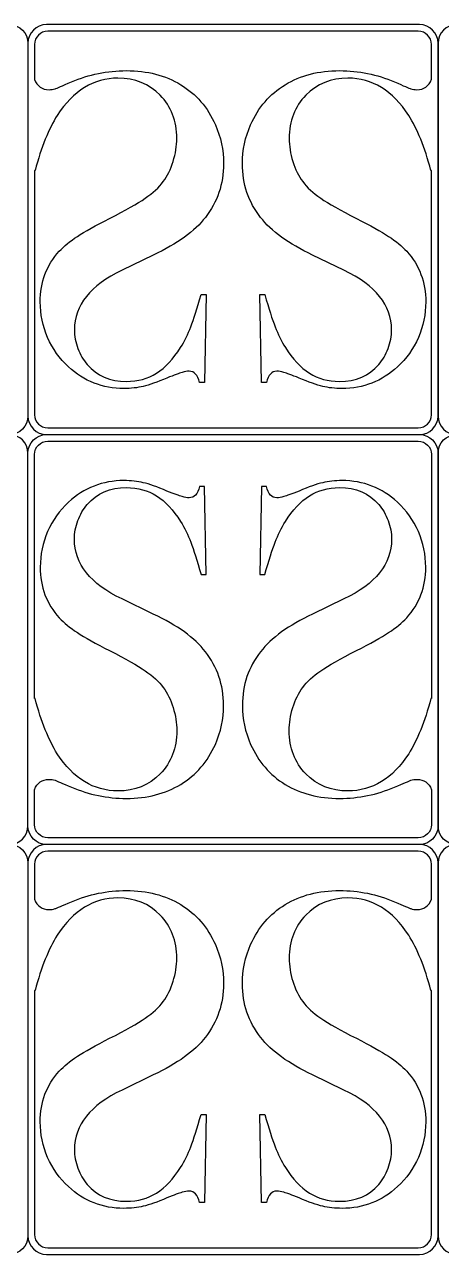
# Model space of a CAD drawing. Header units: centimetres. Extents: x -6 to 6, y -11 to 11.
# Drawn here: x -0.02 to 2.02, y 5 to 11 of the extents above; entities that cross this region are included whole.
import ezdxf

# ---------------------------------------------------------------- set-up
doc = ezdxf.new("R2010")
doc.units = ezdxf.units.CM
doc.header["$MEASUREMENT"] = 0
doc.layers.add('layer 1', color=7, linetype='Continuous')

msp = doc.modelspace()

# ---------------------------------------------------------------- linework, layer by layer
at = {"layer": 'layer 1', "color": 242}
for points, knots in [([(-1.90939, 9.00027), (-1.90939, 9.00027), (-0.09061, 9.00027), (-0.09061, 9.00027), (-0.09061, 9.00027), (-0.04078, 9.00027), (0, 9.04106), (0, 9.09089), (0, 9.09089), (0, 9.09089), (0, 10.90965), (0, 10.90965), (0, 10.90965), (0, 10.9595), (-0.04078, 11.00028), (-0.09061, 11.00028), (-0.09061, 11.00028), (-0.09061, 11.00028), (-1.90939, 11.00028), (-1.90939, 11.00028), (-1.90939, 11.00028), (-1.95922, 11.00028), (-2, 10.9595), (-2, 10.90967), (-2, 10.90967), (-2, 10.90967), (-2, 9.09087), (-2, 9.09087), (-2, 9.09087), (-2, 9.04104), (-1.95922, 9.00028), (-1.90939, 9.00027)], [0, 0, 0, 0, 0.1111111, 0.1111111, 0.1111111, 0.1111111, 0.2222222, 0.2222222, 0.2222222, 0.2222222, 0.3333333, 0.3333333, 0.3333333, 0.3333333, 0.4444444, 0.4444444, 0.4444444, 0.4444444, 0.5555556, 0.5555556, 0.5555556, 0.5555556, 0.6666667, 0.6666667, 0.6666667, 0.6666667, 0.7777778, 0.7777778, 0.7777778, 0.7777778, 1, 1, 1, 1]), ([(1.90939, 9.00027), (1.90939, 9.00027), (0.09061, 9.00027), (0.09061, 9.00027), (0.09061, 9.00027), (0.04078, 9.00027), (0, 9.04106), (0, 9.09089), (0, 9.09089), (0, 9.09089), (0, 10.90965), (0, 10.90965), (0, 10.90965), (0, 10.9595), (0.04078, 11.00028), (0.09061, 11.00028), (0.09061, 11.00028), (0.09061, 11.00028), (1.90939, 11.00028), (1.90939, 11.00028), (1.90939, 11.00028), (1.95922, 11.00028), (2, 10.9595), (2, 10.90967), (2, 10.90967), (2, 10.90967), (2, 9.09087), (2, 9.09087), (2, 9.09087), (2, 9.04104), (1.95922, 9.00028), (1.90939, 9.00027)], [0, 0, 0, 0, 0.1111111, 0.1111111, 0.1111111, 0.1111111, 0.2222222, 0.2222222, 0.2222222, 0.2222222, 0.3333333, 0.3333333, 0.3333333, 0.3333333, 0.4444444, 0.4444444, 0.4444444, 0.4444444, 0.5555556, 0.5555556, 0.5555556, 0.5555556, 0.6666667, 0.6666667, 0.6666667, 0.6666667, 0.7777778, 0.7777778, 0.7777778, 0.7777778, 1, 1, 1, 1]), ([(3.9094, 9.00025), (3.9094, 9.00025), (2.09061, 9.00025), (2.09061, 9.00025), (2.09061, 9.00025), (2.04078, 9.00025), (2, 9.04104), (2, 9.09087), (2, 9.09087), (2, 9.09087), (2, 10.90963), (2, 10.90963), (2, 10.90963), (2, 10.95948), (2.04078, 11.00026), (2.09061, 11.00026), (2.09061, 11.00026), (2.09061, 11.00026), (3.9094, 11.00026), (3.9094, 11.00026), (3.9094, 11.00026), (3.95923, 11.00026), (4, 10.95948), (4, 10.90965), (4, 10.90965), (4, 10.90965), (4.00001, 9.09085), (4.00001, 9.09085), (4.00001, 9.09085), (4.00001, 9.04102), (3.95922, 9.00026), (3.9094, 9.00025)], [0, 0, 0, 0, 0.1111111, 0.1111111, 0.1111111, 0.1111111, 0.2222222, 0.2222222, 0.2222222, 0.2222222, 0.3333333, 0.3333333, 0.3333333, 0.3333333, 0.4444444, 0.4444444, 0.4444444, 0.4444444, 0.5555556, 0.5555556, 0.5555556, 0.5555556, 0.6666667, 0.6666667, 0.6666667, 0.6666667, 0.7777778, 0.7777778, 0.7777778, 0.7777778, 1, 1, 1, 1]), ([(0.03227, 10.28805), (0.03227, 10.28805), (0.03492, 10.28801), (0.03492, 10.28801), (0.03492, 10.28801), (0.06518, 10.40199), (0.10132, 10.49163), (0.14301, 10.55729), (0.14301, 10.55729), (0.22159, 10.67865), (0.32044, 10.73915), (0.43922, 10.73915), (0.43922, 10.73915), (0.52222, 10.73913), (0.59084, 10.71149), (0.64469, 10.65578), (0.64469, 10.65578), (0.69892, 10.60045), (0.72585, 10.53), (0.72585, 10.44478), (0.72585, 10.44478), (0.72585, 10.40826), (0.71995, 10.37064), (0.70814, 10.33264), (0.70814, 10.33264), (0.69597, 10.29428), (0.68011, 10.26145), (0.65982, 10.23415), (0.65982, 10.23415), (0.63916, 10.20573), (0.60965, 10.17882), (0.57165, 10.153), (0.57165, 10.153), (0.53403, 10.12679), (0.47612, 10.09397), (0.39828, 10.0545), (0.39828, 10.0545), (0.33004, 10.01982), (0.27728, 9.99068), (0.24113, 9.96671), (0.24113, 9.96671), (0.20461, 9.9431), (0.17547, 9.91875), (0.15297, 9.8944), (0.15297, 9.8944), (0.091, 9.82652), (0.06001, 9.7439), (0.06001, 9.64689), (0.06001, 9.64689), (0.06001, 9.58675), (0.07218, 9.52921), (0.09616, 9.47351), (0.09616, 9.47351), (0.12051, 9.41817), (0.15408, 9.37059), (0.19724, 9.33075), (0.19724, 9.33075), (0.27359, 9.26028), (0.36397, 9.22488), (0.46837, 9.22488), (0.46837, 9.22488), (0.50231, 9.22488), (0.53366, 9.22821), (0.56243, 9.23521), (0.56243, 9.23521), (0.59121, 9.24184), (0.62994, 9.2555), (0.67789, 9.27579), (0.67789, 9.27579), (0.71404, 9.29016), (0.73839, 9.2994), (0.75167, 9.30309), (0.75167, 9.30309), (0.76458, 9.30713), (0.77602, 9.30899), (0.78597, 9.30899), (0.78597, 9.30899), (0.81143, 9.30897), (0.8284, 9.29091), (0.83688, 9.25402), (0.83688, 9.25402), (0.83688, 9.25402), (0.8616, 9.25401), (0.8616, 9.25401), (0.8616, 9.25401), (0.8616, 9.25401), (0.86934, 9.68303), (0.86934, 9.68303), (0.86934, 9.68303), (0.86934, 9.68303), (0.84463, 9.68303), (0.84463, 9.68303), (0.84463, 9.68303), (0.82508, 9.61443), (0.80847, 9.56205), (0.79446, 9.52589), (0.79446, 9.52589), (0.78044, 9.48935), (0.76347, 9.45544), (0.74429, 9.42445), (0.74429, 9.42445), (0.70888, 9.36837), (0.67014, 9.32669), (0.62736, 9.29977), (0.62736, 9.29977), (0.58493, 9.27284), (0.53587, 9.25919), (0.48054, 9.25919), (0.48054, 9.25919), (0.40012, 9.25919), (0.3363, 9.28648), (0.28946, 9.34145), (0.28946, 9.34145), (0.26991, 9.36394), (0.25478, 9.39014), (0.24335, 9.42039), (0.24335, 9.42039), (0.23228, 9.45064), (0.22674, 9.48089), (0.22674, 9.51114), (0.22674, 9.51114), (0.22674, 9.63175), (0.30421, 9.72878), (0.45915, 9.80219), (0.45915, 9.80219), (0.45915, 9.80219), (0.61149, 9.87595), (0.61149, 9.87595), (0.61149, 9.87595), (0.7288, 9.93129), (0.81327, 9.99253), (0.86529, 10.05967), (0.86529, 10.05967), (0.92431, 10.13491), (0.95382, 10.22198), (0.95382, 10.32158), (0.95382, 10.32158), (0.95382, 10.38798), (0.94054, 10.45143), (0.91398, 10.51192), (0.91398, 10.51192), (0.87636, 10.59602), (0.82028, 10.66131), (0.74503, 10.70706), (0.74503, 10.70706), (0.67014, 10.75279), (0.58198, 10.77567), (0.48017, 10.77567), (0.48017, 10.77567), (0.38721, 10.77567), (0.29794, 10.75723), (0.21199, 10.72071), (0.21199, 10.72071), (0.16736, 10.70115), (0.1408, 10.69009), (0.13231, 10.68714), (0.13231, 10.68714), (0.12346, 10.68419), (0.11387, 10.68271), (0.1028, 10.68271), (0.1028, 10.68271), (0.06908, 10.6827), (0.04533, 10.69948), (0.03227, 10.73297), (0.03227, 10.73297), (0.03227, 10.73297), (0.03227, 10.90372), (0.03227, 10.90372), (0.03227, 10.90372), (0.03227, 10.93908), (0.0612, 10.96801), (0.09656, 10.96801), (0.09656, 10.96801), (0.09656, 10.96801), (1.90344, 10.96799), (1.90344, 10.96799), (1.90344, 10.96799), (1.9388, 10.96799), (1.96773, 10.93908), (1.96773, 10.90372), (1.96773, 10.90372), (1.96773, 10.90372), (1.96773, 10.73334), (1.96773, 10.73334), (1.96773, 10.73334), (1.95471, 10.69958), (1.93092, 10.68271), (1.89707, 10.68271), (1.89707, 10.68271), (1.886, 10.6827), (1.87642, 10.68419), (1.86756, 10.68714), (1.86756, 10.68714), (1.85907, 10.69008), (1.83252, 10.70116), (1.78788, 10.72071), (1.78788, 10.72071), (1.70193, 10.75723), (1.61266, 10.77567), (1.5197, 10.77567), (1.5197, 10.77567), (1.41789, 10.77567), (1.32973, 10.7528), (1.25484, 10.70706), (1.25484, 10.70706), (1.17959, 10.66131), (1.12352, 10.59602), (1.0859, 10.51192), (1.0859, 10.51192), (1.05933, 10.45142), (1.04605, 10.38798), (1.04605, 10.32158), (1.04605, 10.32158), (1.04605, 10.22197), (1.07557, 10.13492), (1.13459, 10.05967), (1.13459, 10.05967), (1.1866, 9.99251), (1.27108, 9.9313), (1.38838, 9.87596), (1.38838, 9.87596), (1.38838, 9.87596), (1.54073, 9.80217), (1.54073, 9.80217), (1.54073, 9.80217), (1.69566, 9.72877), (1.77313, 9.63176), (1.77313, 9.51114), (1.77313, 9.51114), (1.77313, 9.48088), (1.76759, 9.45064), (1.75653, 9.42039), (1.75653, 9.42039), (1.74509, 9.39014), (1.72996, 9.36395), (1.71041, 9.34145), (1.71041, 9.34145), (1.66357, 9.28647), (1.59975, 9.25919), (1.51933, 9.25919), (1.51933, 9.25919), (1.464, 9.25919), (1.41494, 9.27284), (1.37252, 9.29977), (1.37252, 9.29977), (1.32973, 9.32668), (1.291, 9.36838), (1.25558, 9.42445), (1.25558, 9.42445), (1.2364, 9.45542), (1.21943, 9.48937), (1.20541, 9.52589), (1.20541, 9.52589), (1.1914, 9.56204), (1.1748, 9.61443), (1.15525, 9.68303), (1.15525, 9.68303), (1.15525, 9.68303), (1.13054, 9.68303), (1.13054, 9.68303), (1.13054, 9.68303), (1.13054, 9.68303), (1.13828, 9.25401), (1.13828, 9.25401), (1.13828, 9.25401), (1.13828, 9.25401), (1.16299, 9.25401), (1.16299, 9.25401), (1.16299, 9.25401), (1.17147, 9.2909), (1.18844, 9.30899), (1.2139, 9.30899), (1.2139, 9.30899), (1.22386, 9.30897), (1.23529, 9.30714), (1.2482, 9.30309), (1.2482, 9.30309), (1.26148, 9.29939), (1.28583, 9.29017), (1.32198, 9.27579), (1.32198, 9.27579), (1.36994, 9.2555), (1.40867, 9.24185), (1.43744, 9.23521), (1.43744, 9.23521), (1.46621, 9.22819), (1.49757, 9.22488), (1.53151, 9.22488), (1.53151, 9.22488), (1.6359, 9.22488), (1.72628, 9.26029), (1.80264, 9.33075), (1.80264, 9.33075), (1.84579, 9.37059), (1.87936, 9.41818), (1.90371, 9.47351), (1.90371, 9.47351), (1.92769, 9.5292), (1.93986, 9.58676), (1.93986, 9.64689), (1.93986, 9.64689), (1.93986, 9.74389), (1.90888, 9.82653), (1.8469, 9.8944), (1.8469, 9.8944), (1.8244, 9.91873), (1.79526, 9.9431), (1.75874, 9.96671), (1.75874, 9.96671), (1.72259, 9.99067), (1.66984, 10.01983), (1.60159, 10.0545), (1.60159, 10.0545), (1.52376, 10.09395), (1.46585, 10.12681), (1.42822, 10.153), (1.42822, 10.153), (1.39022, 10.17881), (1.36071, 10.20574), (1.34005, 10.23415), (1.34005, 10.23415), (1.31977, 10.26143), (1.30391, 10.29428), (1.29173, 10.33264), (1.29173, 10.33264), (1.27993, 10.37063), (1.27403, 10.40826), (1.27403, 10.44478), (1.27403, 10.44478), (1.27403, 10.52998), (1.30096, 10.60045), (1.35518, 10.65578), (1.35518, 10.65578), (1.40903, 10.71149), (1.47765, 10.73915), (1.56065, 10.73915), (1.56065, 10.73915), (1.67943, 10.73913), (1.77829, 10.67866), (1.85686, 10.55729), (1.85686, 10.55729), (1.89855, 10.49162), (1.93469, 10.40199), (1.96495, 10.28801), (1.96495, 10.28801), (1.96495, 10.28801), (1.96773, 10.28805), (1.96773, 10.28805), (1.96773, 10.28805), (1.96773, 10.28805), (1.96773, 9.09682), (1.96773, 9.09682), (1.96773, 9.09682), (1.96773, 9.06146), (1.9388, 9.03255), (1.90344, 9.03255), (1.90344, 9.03255), (1.90344, 9.03255), (0.09656, 9.03253), (0.09656, 9.03253), (0.09656, 9.03253), (0.0612, 9.03253), (0.03227, 9.06148), (0.03227, 9.09684), (0.03227, 9.09684), (0.03227, 9.09684), (0.03227, 10.28805), (0.03227, 10.28805)], [0, 0, 0, 0, 0.0107527, 0.0107527, 0.0107527, 0.0107527, 0.0215054, 0.0215054, 0.0215054, 0.0215054, 0.0322581, 0.0322581, 0.0322581, 0.0322581, 0.0430108, 0.0430108, 0.0430108, 0.0430108, 0.0537634, 0.0537634, 0.0537634, 0.0537634, 0.0645161, 0.0645161, 0.0645161, 0.0645161, 0.0752688, 0.0752688, 0.0752688, 0.0752688, 0.0860215, 0.0860215, 0.0860215, 0.0860215, 0.0967742, 0.0967742, 0.0967742, 0.0967742, 0.1075269, 0.1075269, 0.1075269, 0.1075269, 0.1182796, 0.1182796, 0.1182796, 0.1182796, 0.1290323, 0.1290323, 0.1290323, 0.1290323, 0.1397849, 0.1397849, 0.1397849, 0.1397849, 0.1505376, 0.1505376, 0.1505376, 0.1505376, 0.1612903, 0.1612903, 0.1612903, 0.1612903, 0.172043, 0.172043, 0.172043, 0.172043, 0.1827957, 0.1827957, 0.1827957, 0.1827957, 0.1935484, 0.1935484, 0.1935484, 0.1935484, 0.2043011, 0.2043011, 0.2043011, 0.2043011, 0.2150538, 0.2150538, 0.2150538, 0.2150538, 0.2258065, 0.2258065, 0.2258065, 0.2258065, 0.2365591, 0.2365591, 0.2365591, 0.2365591, 0.2473118, 0.2473118, 0.2473118, 0.2473118, 0.2580645, 0.2580645, 0.2580645, 0.2580645, 0.2688172, 0.2688172, 0.2688172, 0.2688172, 0.2795699, 0.2795699, 0.2795699, 0.2795699, 0.2903226, 0.2903226, 0.2903226, 0.2903226, 0.3010753, 0.3010753, 0.3010753, 0.3010753, 0.311828, 0.311828, 0.311828, 0.311828, 0.3225806, 0.3225806, 0.3225806, 0.3225806, 0.3333333, 0.3333333, 0.3333333, 0.3333333, 0.344086, 0.344086, 0.344086, 0.344086, 0.3548387, 0.3548387, 0.3548387, 0.3548387, 0.3655914, 0.3655914, 0.3655914, 0.3655914, 0.3763441, 0.3763441, 0.3763441, 0.3763441, 0.3870968, 0.3870968, 0.3870968, 0.3870968, 0.3978495, 0.3978495, 0.3978495, 0.3978495, 0.4086022, 0.4086022, 0.4086022, 0.4086022, 0.4193548, 0.4193548, 0.4193548, 0.4193548, 0.4301075, 0.4301075, 0.4301075, 0.4301075, 0.4408602, 0.4408602, 0.4408602, 0.4408602, 0.4516129, 0.4516129, 0.4516129, 0.4516129, 0.4623656, 0.4623656, 0.4623656, 0.4623656, 0.4731183, 0.4731183, 0.4731183, 0.4731183, 0.483871, 0.483871, 0.483871, 0.483871, 0.4946237, 0.4946237, 0.4946237, 0.4946237, 0.5053763, 0.5053763, 0.5053763, 0.5053763, 0.516129, 0.516129, 0.516129, 0.516129, 0.5268817, 0.5268817, 0.5268817, 0.5268817, 0.5376344, 0.5376344, 0.5376344, 0.5376344, 0.5483871, 0.5483871, 0.5483871, 0.5483871, 0.5591398, 0.5591398, 0.5591398, 0.5591398, 0.5698925, 0.5698925, 0.5698925, 0.5698925, 0.5806452, 0.5806452, 0.5806452, 0.5806452, 0.5913978, 0.5913978, 0.5913978, 0.5913978, 0.6021505, 0.6021505, 0.6021505, 0.6021505, 0.6129032, 0.6129032, 0.6129032, 0.6129032, 0.6236559, 0.6236559, 0.6236559, 0.6236559, 0.6344086, 0.6344086, 0.6344086, 0.6344086, 0.6451613, 0.6451613, 0.6451613, 0.6451613, 0.655914, 0.655914, 0.655914, 0.655914, 0.6666667, 0.6666667, 0.6666667, 0.6666667, 0.6774194, 0.6774194, 0.6774194, 0.6774194, 0.688172, 0.688172, 0.688172, 0.688172, 0.6989247, 0.6989247, 0.6989247, 0.6989247, 0.7096774, 0.7096774, 0.7096774, 0.7096774, 0.7204301, 0.7204301, 0.7204301, 0.7204301, 0.7311828, 0.7311828, 0.7311828, 0.7311828, 0.7419355, 0.7419355, 0.7419355, 0.7419355, 0.7526882, 0.7526882, 0.7526882, 0.7526882, 0.7634409, 0.7634409, 0.7634409, 0.7634409, 0.7741935, 0.7741935, 0.7741935, 0.7741935, 0.7849462, 0.7849462, 0.7849462, 0.7849462, 0.7956989, 0.7956989, 0.7956989, 0.7956989, 0.8064516, 0.8064516, 0.8064516, 0.8064516, 0.8172043, 0.8172043, 0.8172043, 0.8172043, 0.827957, 0.827957, 0.827957, 0.827957, 0.8387097, 0.8387097, 0.8387097, 0.8387097, 0.8494624, 0.8494624, 0.8494624, 0.8494624, 0.8602151, 0.8602151, 0.8602151, 0.8602151, 0.8709677, 0.8709677, 0.8709677, 0.8709677, 0.8817204, 0.8817204, 0.8817204, 0.8817204, 0.8924731, 0.8924731, 0.8924731, 0.8924731, 0.9032258, 0.9032258, 0.9032258, 0.9032258, 0.9139785, 0.9139785, 0.9139785, 0.9139785, 0.9247312, 0.9247312, 0.9247312, 0.9247312, 0.9354839, 0.9354839, 0.9354839, 0.9354839, 0.9462366, 0.9462366, 0.9462366, 0.9462366, 0.9569892, 0.9569892, 0.9569892, 0.9569892, 0.9677419, 0.9677419, 0.9677419, 0.9677419, 0.9784946, 0.9784946, 0.9784946, 0.9784946, 1, 1, 1, 1]), ([(3.9094, 9.00021), (3.9094, 9.00021), (2.09061, 9.00021), (2.09061, 9.00021), (2.09061, 9.00021), (2.04078, 9.00021), (2, 8.95942), (2, 8.90959), (2, 8.90959), (2, 8.90959), (2, 7.09083), (2, 7.09083), (2, 7.09083), (2, 7.04098), (2.04078, 7.0002), (2.09061, 7.0002), (2.09061, 7.0002), (2.09061, 7.0002), (3.9094, 7.0002), (3.9094, 7.0002), (3.9094, 7.0002), (3.95923, 7.0002), (4, 7.04098), (4, 7.09081), (4, 7.09081), (4, 7.09081), (4.00001, 8.90961), (4.00001, 8.90961), (4.00001, 8.90961), (4.00001, 8.95944), (3.95922, 9.0002), (3.9094, 9.00021)], [0, 0, 0, 0, 0.1111111, 0.1111111, 0.1111111, 0.1111111, 0.2222222, 0.2222222, 0.2222222, 0.2222222, 0.3333333, 0.3333333, 0.3333333, 0.3333333, 0.4444444, 0.4444444, 0.4444444, 0.4444444, 0.5555556, 0.5555556, 0.5555556, 0.5555556, 0.6666667, 0.6666667, 0.6666667, 0.6666667, 0.7777778, 0.7777778, 0.7777778, 0.7777778, 1, 1, 1, 1]), ([(-1.90939, 9.00019), (-1.90939, 9.00019), (-0.09061, 9.00019), (-0.09061, 9.00019), (-0.09061, 9.00019), (-0.04078, 9.00019), (0, 8.9594), (0, 8.90957), (0, 8.90957), (0, 8.90957), (0, 7.09081), (0, 7.09081), (0, 7.09081), (0, 7.04096), (-0.04078, 7.00018), (-0.09061, 7.00018), (-0.09061, 7.00018), (-0.09061, 7.00018), (-1.90939, 7.00018), (-1.90939, 7.00018), (-1.90939, 7.00018), (-1.95922, 7.00018), (-2, 7.04096), (-2, 7.09079), (-2, 7.09079), (-2, 7.09079), (-2, 8.90959), (-2, 8.90959), (-2, 8.90959), (-2, 8.95942), (-1.95922, 9.00018), (-1.90939, 9.00019)], [0, 0, 0, 0, 0.1111111, 0.1111111, 0.1111111, 0.1111111, 0.2222222, 0.2222222, 0.2222222, 0.2222222, 0.3333333, 0.3333333, 0.3333333, 0.3333333, 0.4444444, 0.4444444, 0.4444444, 0.4444444, 0.5555556, 0.5555556, 0.5555556, 0.5555556, 0.6666667, 0.6666667, 0.6666667, 0.6666667, 0.7777778, 0.7777778, 0.7777778, 0.7777778, 1, 1, 1, 1]), ([(1.90939, 9.00019), (1.90939, 9.00019), (0.09061, 9.00019), (0.09061, 9.00019), (0.09061, 9.00019), (0.04078, 9.00019), (0, 8.9594), (0, 8.90957), (0, 8.90957), (0, 8.90957), (0, 7.09081), (0, 7.09081), (0, 7.09081), (0, 7.04096), (0.04078, 7.00018), (0.09061, 7.00018), (0.09061, 7.00018), (0.09061, 7.00018), (1.90939, 7.00018), (1.90939, 7.00018), (1.90939, 7.00018), (1.95922, 7.00018), (2, 7.04096), (2, 7.09079), (2, 7.09079), (2, 7.09079), (2, 8.90959), (2, 8.90959), (2, 8.90959), (2, 8.95942), (1.95922, 9.00018), (1.90939, 9.00019)], [0, 0, 0, 0, 0.1111111, 0.1111111, 0.1111111, 0.1111111, 0.2222222, 0.2222222, 0.2222222, 0.2222222, 0.3333333, 0.3333333, 0.3333333, 0.3333333, 0.4444444, 0.4444444, 0.4444444, 0.4444444, 0.5555556, 0.5555556, 0.5555556, 0.5555556, 0.6666667, 0.6666667, 0.6666667, 0.6666667, 0.7777778, 0.7777778, 0.7777778, 0.7777778, 1, 1, 1, 1]), ([(0.03227, 7.71241), (0.03227, 7.71241), (0.03492, 7.71245), (0.03492, 7.71245), (0.03492, 7.71245), (0.06518, 7.59847), (0.10132, 7.50883), (0.14301, 7.44317), (0.14301, 7.44317), (0.22159, 7.32181), (0.32044, 7.26131), (0.43922, 7.26131), (0.43922, 7.26131), (0.52222, 7.26133), (0.59084, 7.28897), (0.64469, 7.34468), (0.64469, 7.34468), (0.69892, 7.40001), (0.72585, 7.47046), (0.72585, 7.55568), (0.72585, 7.55568), (0.72585, 7.5922), (0.71995, 7.62982), (0.70814, 7.66782), (0.70814, 7.66782), (0.69597, 7.70618), (0.68011, 7.73901), (0.65982, 7.76631), (0.65982, 7.76631), (0.63916, 7.79473), (0.60965, 7.82164), (0.57165, 7.84746), (0.57165, 7.84746), (0.53403, 7.87367), (0.47612, 7.90649), (0.39828, 7.94596), (0.39828, 7.94596), (0.33004, 7.98064), (0.27728, 8.00978), (0.24113, 8.03375), (0.24113, 8.03375), (0.20461, 8.05736), (0.17547, 8.08171), (0.15297, 8.10606), (0.15297, 8.10606), (0.091, 8.17394), (0.06001, 8.25656), (0.06001, 8.35357), (0.06001, 8.35357), (0.06001, 8.41371), (0.07218, 8.47125), (0.09616, 8.52695), (0.09616, 8.52695), (0.12051, 8.58229), (0.15408, 8.62987), (0.19724, 8.66971), (0.19724, 8.66971), (0.27359, 8.74018), (0.36397, 8.77558), (0.46837, 8.77558), (0.46837, 8.77558), (0.50231, 8.77558), (0.53366, 8.77225), (0.56243, 8.76525), (0.56243, 8.76525), (0.59121, 8.75862), (0.62994, 8.74496), (0.67789, 8.72467), (0.67789, 8.72467), (0.71404, 8.7103), (0.73839, 8.70106), (0.75167, 8.69737), (0.75167, 8.69737), (0.76458, 8.69333), (0.77602, 8.69147), (0.78597, 8.69147), (0.78597, 8.69147), (0.81143, 8.69149), (0.8284, 8.70955), (0.83688, 8.74644), (0.83688, 8.74644), (0.83688, 8.74644), (0.8616, 8.74645), (0.8616, 8.74645), (0.8616, 8.74645), (0.8616, 8.74645), (0.86934, 8.31743), (0.86934, 8.31743), (0.86934, 8.31743), (0.86934, 8.31743), (0.84463, 8.31743), (0.84463, 8.31743), (0.84463, 8.31743), (0.82508, 8.38603), (0.80847, 8.43841), (0.79446, 8.47457), (0.79446, 8.47457), (0.78044, 8.51111), (0.76347, 8.54502), (0.74429, 8.57601), (0.74429, 8.57601), (0.70888, 8.63209), (0.67014, 8.67377), (0.62736, 8.70069), (0.62736, 8.70069), (0.58493, 8.72762), (0.53587, 8.74127), (0.48054, 8.74127), (0.48054, 8.74127), (0.40012, 8.74127), (0.3363, 8.71398), (0.28946, 8.65901), (0.28946, 8.65901), (0.26991, 8.63652), (0.25478, 8.61032), (0.24335, 8.58007), (0.24335, 8.58007), (0.23228, 8.54982), (0.22674, 8.51957), (0.22674, 8.48932), (0.22674, 8.48932), (0.22674, 8.36871), (0.30421, 8.27168), (0.45915, 8.19827), (0.45915, 8.19827), (0.45915, 8.19827), (0.61149, 8.12451), (0.61149, 8.12451), (0.61149, 8.12451), (0.7288, 8.06917), (0.81327, 8.00793), (0.86529, 7.94079), (0.86529, 7.94079), (0.92431, 7.86555), (0.95382, 7.77848), (0.95382, 7.67888), (0.95382, 7.67888), (0.95382, 7.61248), (0.94054, 7.54903), (0.91398, 7.48854), (0.91398, 7.48854), (0.87636, 7.40444), (0.82028, 7.33915), (0.74503, 7.2934), (0.74503, 7.2934), (0.67014, 7.24767), (0.58198, 7.22479), (0.48017, 7.22479), (0.48017, 7.22479), (0.38721, 7.22479), (0.29794, 7.24323), (0.21199, 7.27975), (0.21199, 7.27975), (0.16736, 7.29931), (0.1408, 7.31037), (0.13231, 7.31332), (0.13231, 7.31332), (0.12346, 7.31627), (0.11387, 7.31775), (0.1028, 7.31775), (0.1028, 7.31775), (0.06908, 7.31776), (0.04533, 7.30098), (0.03227, 7.26749), (0.03227, 7.26749), (0.03227, 7.26749), (0.03227, 7.09674), (0.03227, 7.09674), (0.03227, 7.09674), (0.03227, 7.06138), (0.0612, 7.03245), (0.09656, 7.03245), (0.09656, 7.03245), (0.09656, 7.03245), (1.90344, 7.03247), (1.90344, 7.03247), (1.90344, 7.03247), (1.9388, 7.03247), (1.96773, 7.06138), (1.96773, 7.09674), (1.96773, 7.09674), (1.96773, 7.09674), (1.96773, 7.26712), (1.96773, 7.26712), (1.96773, 7.26712), (1.95471, 7.30088), (1.93092, 7.31775), (1.89707, 7.31775), (1.89707, 7.31775), (1.886, 7.31776), (1.87642, 7.31627), (1.86756, 7.31332), (1.86756, 7.31332), (1.85907, 7.31038), (1.83252, 7.2993), (1.78788, 7.27975), (1.78788, 7.27975), (1.70193, 7.24323), (1.61266, 7.22479), (1.5197, 7.22479), (1.5197, 7.22479), (1.41789, 7.22479), (1.32973, 7.24766), (1.25484, 7.2934), (1.25484, 7.2934), (1.17959, 7.33915), (1.12352, 7.40444), (1.0859, 7.48854), (1.0859, 7.48854), (1.05933, 7.54904), (1.04605, 7.61248), (1.04605, 7.67888), (1.04605, 7.67888), (1.04605, 7.77849), (1.07557, 7.86554), (1.13459, 7.94079), (1.13459, 7.94079), (1.1866, 8.00795), (1.27108, 8.06916), (1.38838, 8.1245), (1.38838, 8.1245), (1.38838, 8.1245), (1.54073, 8.19829), (1.54073, 8.19829), (1.54073, 8.19829), (1.69566, 8.27169), (1.77313, 8.3687), (1.77313, 8.48932), (1.77313, 8.48932), (1.77313, 8.51958), (1.76759, 8.54982), (1.75653, 8.58007), (1.75653, 8.58007), (1.74509, 8.61032), (1.72996, 8.63651), (1.71041, 8.65901), (1.71041, 8.65901), (1.66357, 8.71399), (1.59975, 8.74127), (1.51933, 8.74127), (1.51933, 8.74127), (1.464, 8.74127), (1.41494, 8.72762), (1.37252, 8.70069), (1.37252, 8.70069), (1.32973, 8.67378), (1.291, 8.63208), (1.25558, 8.57601), (1.25558, 8.57601), (1.2364, 8.54504), (1.21943, 8.51109), (1.20541, 8.47457), (1.20541, 8.47457), (1.1914, 8.43842), (1.1748, 8.38603), (1.15525, 8.31743), (1.15525, 8.31743), (1.15525, 8.31743), (1.13054, 8.31743), (1.13054, 8.31743), (1.13054, 8.31743), (1.13054, 8.31743), (1.13828, 8.74645), (1.13828, 8.74645), (1.13828, 8.74645), (1.13828, 8.74645), (1.16299, 8.74645), (1.16299, 8.74645), (1.16299, 8.74645), (1.17147, 8.70956), (1.18844, 8.69147), (1.2139, 8.69147), (1.2139, 8.69147), (1.22386, 8.69149), (1.23529, 8.69332), (1.2482, 8.69737), (1.2482, 8.69737), (1.26148, 8.70107), (1.28583, 8.71029), (1.32198, 8.72467), (1.32198, 8.72467), (1.36994, 8.74496), (1.40867, 8.75861), (1.43744, 8.76525), (1.43744, 8.76525), (1.46621, 8.77227), (1.49757, 8.77558), (1.53151, 8.77558), (1.53151, 8.77558), (1.6359, 8.77558), (1.72628, 8.74017), (1.80264, 8.66971), (1.80264, 8.66971), (1.84579, 8.62987), (1.87936, 8.58228), (1.90371, 8.52695), (1.90371, 8.52695), (1.92769, 8.47126), (1.93986, 8.4137), (1.93986, 8.35357), (1.93986, 8.35357), (1.93986, 8.25657), (1.90888, 8.17393), (1.8469, 8.10606), (1.8469, 8.10606), (1.8244, 8.08173), (1.79526, 8.05736), (1.75874, 8.03375), (1.75874, 8.03375), (1.72259, 8.00979), (1.66984, 7.98063), (1.60159, 7.94596), (1.60159, 7.94596), (1.52376, 7.90651), (1.46585, 7.87365), (1.42822, 7.84746), (1.42822, 7.84746), (1.39022, 7.82165), (1.36071, 7.79472), (1.34005, 7.76631), (1.34005, 7.76631), (1.31977, 7.73903), (1.30391, 7.70618), (1.29173, 7.66782), (1.29173, 7.66782), (1.27993, 7.62983), (1.27403, 7.5922), (1.27403, 7.55568), (1.27403, 7.55568), (1.27403, 7.47048), (1.30096, 7.40001), (1.35518, 7.34468), (1.35518, 7.34468), (1.40903, 7.28897), (1.47765, 7.26131), (1.56065, 7.26131), (1.56065, 7.26131), (1.67943, 7.26133), (1.77829, 7.3218), (1.85686, 7.44317), (1.85686, 7.44317), (1.89855, 7.50884), (1.93469, 7.59847), (1.96495, 7.71245), (1.96495, 7.71245), (1.96495, 7.71245), (1.96773, 7.71241), (1.96773, 7.71241), (1.96773, 7.71241), (1.96773, 7.71241), (1.96773, 8.90364), (1.96773, 8.90364), (1.96773, 8.90364), (1.96773, 8.939), (1.9388, 8.96791), (1.90344, 8.96791), (1.90344, 8.96791), (1.90344, 8.96791), (0.09656, 8.96793), (0.09656, 8.96793), (0.09656, 8.96793), (0.0612, 8.96793), (0.03227, 8.93898), (0.03227, 8.90362), (0.03227, 8.90362), (0.03227, 8.90362), (0.03227, 7.71241), (0.03227, 7.71241)], [0, 0, 0, 0, 0.0107527, 0.0107527, 0.0107527, 0.0107527, 0.0215054, 0.0215054, 0.0215054, 0.0215054, 0.0322581, 0.0322581, 0.0322581, 0.0322581, 0.0430108, 0.0430108, 0.0430108, 0.0430108, 0.0537634, 0.0537634, 0.0537634, 0.0537634, 0.0645161, 0.0645161, 0.0645161, 0.0645161, 0.0752688, 0.0752688, 0.0752688, 0.0752688, 0.0860215, 0.0860215, 0.0860215, 0.0860215, 0.0967742, 0.0967742, 0.0967742, 0.0967742, 0.1075269, 0.1075269, 0.1075269, 0.1075269, 0.1182796, 0.1182796, 0.1182796, 0.1182796, 0.1290323, 0.1290323, 0.1290323, 0.1290323, 0.1397849, 0.1397849, 0.1397849, 0.1397849, 0.1505376, 0.1505376, 0.1505376, 0.1505376, 0.1612903, 0.1612903, 0.1612903, 0.1612903, 0.172043, 0.172043, 0.172043, 0.172043, 0.1827957, 0.1827957, 0.1827957, 0.1827957, 0.1935484, 0.1935484, 0.1935484, 0.1935484, 0.2043011, 0.2043011, 0.2043011, 0.2043011, 0.2150538, 0.2150538, 0.2150538, 0.2150538, 0.2258065, 0.2258065, 0.2258065, 0.2258065, 0.2365591, 0.2365591, 0.2365591, 0.2365591, 0.2473118, 0.2473118, 0.2473118, 0.2473118, 0.2580645, 0.2580645, 0.2580645, 0.2580645, 0.2688172, 0.2688172, 0.2688172, 0.2688172, 0.2795699, 0.2795699, 0.2795699, 0.2795699, 0.2903226, 0.2903226, 0.2903226, 0.2903226, 0.3010753, 0.3010753, 0.3010753, 0.3010753, 0.311828, 0.311828, 0.311828, 0.311828, 0.3225806, 0.3225806, 0.3225806, 0.3225806, 0.3333333, 0.3333333, 0.3333333, 0.3333333, 0.344086, 0.344086, 0.344086, 0.344086, 0.3548387, 0.3548387, 0.3548387, 0.3548387, 0.3655914, 0.3655914, 0.3655914, 0.3655914, 0.3763441, 0.3763441, 0.3763441, 0.3763441, 0.3870968, 0.3870968, 0.3870968, 0.3870968, 0.3978495, 0.3978495, 0.3978495, 0.3978495, 0.4086022, 0.4086022, 0.4086022, 0.4086022, 0.4193548, 0.4193548, 0.4193548, 0.4193548, 0.4301075, 0.4301075, 0.4301075, 0.4301075, 0.4408602, 0.4408602, 0.4408602, 0.4408602, 0.4516129, 0.4516129, 0.4516129, 0.4516129, 0.4623656, 0.4623656, 0.4623656, 0.4623656, 0.4731183, 0.4731183, 0.4731183, 0.4731183, 0.483871, 0.483871, 0.483871, 0.483871, 0.4946237, 0.4946237, 0.4946237, 0.4946237, 0.5053763, 0.5053763, 0.5053763, 0.5053763, 0.516129, 0.516129, 0.516129, 0.516129, 0.5268817, 0.5268817, 0.5268817, 0.5268817, 0.5376344, 0.5376344, 0.5376344, 0.5376344, 0.5483871, 0.5483871, 0.5483871, 0.5483871, 0.5591398, 0.5591398, 0.5591398, 0.5591398, 0.5698925, 0.5698925, 0.5698925, 0.5698925, 0.5806452, 0.5806452, 0.5806452, 0.5806452, 0.5913978, 0.5913978, 0.5913978, 0.5913978, 0.6021505, 0.6021505, 0.6021505, 0.6021505, 0.6129032, 0.6129032, 0.6129032, 0.6129032, 0.6236559, 0.6236559, 0.6236559, 0.6236559, 0.6344086, 0.6344086, 0.6344086, 0.6344086, 0.6451613, 0.6451613, 0.6451613, 0.6451613, 0.655914, 0.655914, 0.655914, 0.655914, 0.6666667, 0.6666667, 0.6666667, 0.6666667, 0.6774194, 0.6774194, 0.6774194, 0.6774194, 0.688172, 0.688172, 0.688172, 0.688172, 0.6989247, 0.6989247, 0.6989247, 0.6989247, 0.7096774, 0.7096774, 0.7096774, 0.7096774, 0.7204301, 0.7204301, 0.7204301, 0.7204301, 0.7311828, 0.7311828, 0.7311828, 0.7311828, 0.7419355, 0.7419355, 0.7419355, 0.7419355, 0.7526882, 0.7526882, 0.7526882, 0.7526882, 0.7634409, 0.7634409, 0.7634409, 0.7634409, 0.7741935, 0.7741935, 0.7741935, 0.7741935, 0.7849462, 0.7849462, 0.7849462, 0.7849462, 0.7956989, 0.7956989, 0.7956989, 0.7956989, 0.8064516, 0.8064516, 0.8064516, 0.8064516, 0.8172043, 0.8172043, 0.8172043, 0.8172043, 0.827957, 0.827957, 0.827957, 0.827957, 0.8387097, 0.8387097, 0.8387097, 0.8387097, 0.8494624, 0.8494624, 0.8494624, 0.8494624, 0.8602151, 0.8602151, 0.8602151, 0.8602151, 0.8709677, 0.8709677, 0.8709677, 0.8709677, 0.8817204, 0.8817204, 0.8817204, 0.8817204, 0.8924731, 0.8924731, 0.8924731, 0.8924731, 0.9032258, 0.9032258, 0.9032258, 0.9032258, 0.9139785, 0.9139785, 0.9139785, 0.9139785, 0.9247312, 0.9247312, 0.9247312, 0.9247312, 0.9354839, 0.9354839, 0.9354839, 0.9354839, 0.9462366, 0.9462366, 0.9462366, 0.9462366, 0.9569892, 0.9569892, 0.9569892, 0.9569892, 0.9677419, 0.9677419, 0.9677419, 0.9677419, 0.9784946, 0.9784946, 0.9784946, 0.9784946, 1, 1, 1, 1]), ([(-1.90939, 5.00017), (-1.90939, 5.00017), (-0.09061, 5.00017), (-0.09061, 5.00017), (-0.09061, 5.00017), (-0.04078, 5.00017), (0, 5.04096), (0, 5.09079), (0, 5.09079), (0, 5.09079), (0, 6.90955), (0, 6.90955), (0, 6.90955), (0, 6.9594), (-0.04078, 7.00018), (-0.09061, 7.00018), (-0.09061, 7.00018), (-0.09061, 7.00018), (-1.90939, 7.00018), (-1.90939, 7.00018), (-1.90939, 7.00018), (-1.95922, 7.00018), (-2, 6.9594), (-2, 6.90957), (-2, 6.90957), (-2, 6.90957), (-2, 5.09077), (-2, 5.09077), (-2, 5.09077), (-2, 5.04094), (-1.95922, 5.00018), (-1.90939, 5.00017)], [0, 0, 0, 0, 0.1111111, 0.1111111, 0.1111111, 0.1111111, 0.2222222, 0.2222222, 0.2222222, 0.2222222, 0.3333333, 0.3333333, 0.3333333, 0.3333333, 0.4444444, 0.4444444, 0.4444444, 0.4444444, 0.5555556, 0.5555556, 0.5555556, 0.5555556, 0.6666667, 0.6666667, 0.6666667, 0.6666667, 0.7777778, 0.7777778, 0.7777778, 0.7777778, 1, 1, 1, 1]), ([(1.90939, 5.00017), (1.90939, 5.00017), (0.09061, 5.00017), (0.09061, 5.00017), (0.09061, 5.00017), (0.04078, 5.00017), (0, 5.04096), (0, 5.09079), (0, 5.09079), (0, 5.09079), (0, 6.90955), (0, 6.90955), (0, 6.90955), (0, 6.9594), (0.04078, 7.00018), (0.09061, 7.00018), (0.09061, 7.00018), (0.09061, 7.00018), (1.90939, 7.00018), (1.90939, 7.00018), (1.90939, 7.00018), (1.95922, 7.00018), (2, 6.9594), (2, 6.90957), (2, 6.90957), (2, 6.90957), (2, 5.09077), (2, 5.09077), (2, 5.09077), (2, 5.04094), (1.95922, 5.00018), (1.90939, 5.00017)], [0, 0, 0, 0, 0.1111111, 0.1111111, 0.1111111, 0.1111111, 0.2222222, 0.2222222, 0.2222222, 0.2222222, 0.3333333, 0.3333333, 0.3333333, 0.3333333, 0.4444444, 0.4444444, 0.4444444, 0.4444444, 0.5555556, 0.5555556, 0.5555556, 0.5555556, 0.6666667, 0.6666667, 0.6666667, 0.6666667, 0.7777778, 0.7777778, 0.7777778, 0.7777778, 1, 1, 1, 1]), ([(0.03227, 6.28795), (0.03227, 6.28795), (0.03492, 6.28791), (0.03492, 6.28791), (0.03492, 6.28791), (0.06518, 6.40189), (0.10132, 6.49153), (0.14301, 6.55719), (0.14301, 6.55719), (0.22159, 6.67855), (0.32044, 6.73905), (0.43922, 6.73905), (0.43922, 6.73905), (0.52222, 6.73903), (0.59084, 6.71139), (0.64469, 6.65568), (0.64469, 6.65568), (0.69892, 6.60035), (0.72585, 6.5299), (0.72585, 6.44468), (0.72585, 6.44468), (0.72585, 6.40816), (0.71995, 6.37054), (0.70814, 6.33254), (0.70814, 6.33254), (0.69597, 6.29418), (0.68011, 6.26135), (0.65982, 6.23405), (0.65982, 6.23405), (0.63916, 6.20563), (0.60965, 6.17872), (0.57165, 6.1529), (0.57165, 6.1529), (0.53403, 6.12669), (0.47612, 6.09387), (0.39828, 6.0544), (0.39828, 6.0544), (0.33004, 6.01972), (0.27728, 5.99058), (0.24113, 5.96661), (0.24113, 5.96661), (0.20461, 5.943), (0.17547, 5.91865), (0.15297, 5.8943), (0.15297, 5.8943), (0.091, 5.82642), (0.06001, 5.7438), (0.06001, 5.64679), (0.06001, 5.64679), (0.06001, 5.58665), (0.07218, 5.52911), (0.09616, 5.47341), (0.09616, 5.47341), (0.12051, 5.41807), (0.15408, 5.37049), (0.19724, 5.33065), (0.19724, 5.33065), (0.27359, 5.26018), (0.36397, 5.22478), (0.46837, 5.22478), (0.46837, 5.22478), (0.50231, 5.22478), (0.53366, 5.22811), (0.56243, 5.23511), (0.56243, 5.23511), (0.59121, 5.24174), (0.62994, 5.2554), (0.67789, 5.27569), (0.67789, 5.27569), (0.71404, 5.29006), (0.73839, 5.2993), (0.75167, 5.30299), (0.75167, 5.30299), (0.76458, 5.30703), (0.77602, 5.30889), (0.78597, 5.30889), (0.78597, 5.30889), (0.81143, 5.30887), (0.8284, 5.29081), (0.83688, 5.25392), (0.83688, 5.25392), (0.83688, 5.25392), (0.8616, 5.25391), (0.8616, 5.25391), (0.8616, 5.25391), (0.8616, 5.25391), (0.86934, 5.68293), (0.86934, 5.68293), (0.86934, 5.68293), (0.86934, 5.68293), (0.84463, 5.68293), (0.84463, 5.68293), (0.84463, 5.68293), (0.82508, 5.61433), (0.80847, 5.56195), (0.79446, 5.52579), (0.79446, 5.52579), (0.78044, 5.48925), (0.76347, 5.45534), (0.74429, 5.42435), (0.74429, 5.42435), (0.70888, 5.36827), (0.67014, 5.32659), (0.62736, 5.29967), (0.62736, 5.29967), (0.58493, 5.27274), (0.53587, 5.25909), (0.48054, 5.25909), (0.48054, 5.25909), (0.40012, 5.25909), (0.3363, 5.28638), (0.28946, 5.34135), (0.28946, 5.34135), (0.26991, 5.36384), (0.25478, 5.39004), (0.24335, 5.42029), (0.24335, 5.42029), (0.23228, 5.45054), (0.22674, 5.48079), (0.22674, 5.51104), (0.22674, 5.51104), (0.22674, 5.63165), (0.30421, 5.72868), (0.45915, 5.80209), (0.45915, 5.80209), (0.45915, 5.80209), (0.61149, 5.87585), (0.61149, 5.87585), (0.61149, 5.87585), (0.7288, 5.93119), (0.81327, 5.99243), (0.86529, 6.05957), (0.86529, 6.05957), (0.92431, 6.13481), (0.95382, 6.22188), (0.95382, 6.32148), (0.95382, 6.32148), (0.95382, 6.38788), (0.94054, 6.45133), (0.91398, 6.51182), (0.91398, 6.51182), (0.87636, 6.59592), (0.82028, 6.66121), (0.74503, 6.70696), (0.74503, 6.70696), (0.67014, 6.75269), (0.58198, 6.77557), (0.48017, 6.77557), (0.48017, 6.77557), (0.38721, 6.77557), (0.29794, 6.75713), (0.21199, 6.72061), (0.21199, 6.72061), (0.16736, 6.70105), (0.1408, 6.68999), (0.13231, 6.68704), (0.13231, 6.68704), (0.12346, 6.68409), (0.11387, 6.68261), (0.1028, 6.68261), (0.1028, 6.68261), (0.06908, 6.6826), (0.04533, 6.69938), (0.03227, 6.73287), (0.03227, 6.73287), (0.03227, 6.73287), (0.03227, 6.90362), (0.03227, 6.90362), (0.03227, 6.90362), (0.03227, 6.93898), (0.0612, 6.96791), (0.09656, 6.96791), (0.09656, 6.96791), (0.09656, 6.96791), (1.90344, 6.96789), (1.90344, 6.96789), (1.90344, 6.96789), (1.9388, 6.96789), (1.96773, 6.93898), (1.96773, 6.90362), (1.96773, 6.90362), (1.96773, 6.90362), (1.96773, 6.73324), (1.96773, 6.73324), (1.96773, 6.73324), (1.95471, 6.69948), (1.93092, 6.68261), (1.89707, 6.68261), (1.89707, 6.68261), (1.886, 6.6826), (1.87642, 6.68409), (1.86756, 6.68704), (1.86756, 6.68704), (1.85907, 6.68998), (1.83252, 6.70106), (1.78788, 6.72061), (1.78788, 6.72061), (1.70193, 6.75713), (1.61266, 6.77557), (1.5197, 6.77557), (1.5197, 6.77557), (1.41789, 6.77557), (1.32973, 6.7527), (1.25484, 6.70696), (1.25484, 6.70696), (1.17959, 6.66121), (1.12352, 6.59592), (1.0859, 6.51182), (1.0859, 6.51182), (1.05933, 6.45132), (1.04605, 6.38788), (1.04605, 6.32148), (1.04605, 6.32148), (1.04605, 6.22187), (1.07557, 6.13482), (1.13459, 6.05957), (1.13459, 6.05957), (1.1866, 5.99241), (1.27108, 5.9312), (1.38838, 5.87586), (1.38838, 5.87586), (1.38838, 5.87586), (1.54073, 5.80207), (1.54073, 5.80207), (1.54073, 5.80207), (1.69566, 5.72867), (1.77313, 5.63166), (1.77313, 5.51104), (1.77313, 5.51104), (1.77313, 5.48078), (1.76759, 5.45054), (1.75653, 5.42029), (1.75653, 5.42029), (1.74509, 5.39004), (1.72996, 5.36385), (1.71041, 5.34135), (1.71041, 5.34135), (1.66357, 5.28637), (1.59975, 5.25909), (1.51933, 5.25909), (1.51933, 5.25909), (1.464, 5.25909), (1.41494, 5.27274), (1.37252, 5.29967), (1.37252, 5.29967), (1.32973, 5.32658), (1.291, 5.36828), (1.25558, 5.42435), (1.25558, 5.42435), (1.2364, 5.45532), (1.21943, 5.48927), (1.20541, 5.52579), (1.20541, 5.52579), (1.1914, 5.56194), (1.1748, 5.61433), (1.15525, 5.68293), (1.15525, 5.68293), (1.15525, 5.68293), (1.13054, 5.68293), (1.13054, 5.68293), (1.13054, 5.68293), (1.13054, 5.68293), (1.13828, 5.25391), (1.13828, 5.25391), (1.13828, 5.25391), (1.13828, 5.25391), (1.16299, 5.25391), (1.16299, 5.25391), (1.16299, 5.25391), (1.17147, 5.2908), (1.18844, 5.30889), (1.2139, 5.30889), (1.2139, 5.30889), (1.22386, 5.30887), (1.23529, 5.30704), (1.2482, 5.30299), (1.2482, 5.30299), (1.26148, 5.29929), (1.28583, 5.29007), (1.32198, 5.27569), (1.32198, 5.27569), (1.36994, 5.2554), (1.40867, 5.24175), (1.43744, 5.23511), (1.43744, 5.23511), (1.46621, 5.22809), (1.49757, 5.22478), (1.53151, 5.22478), (1.53151, 5.22478), (1.6359, 5.22478), (1.72628, 5.26019), (1.80264, 5.33065), (1.80264, 5.33065), (1.84579, 5.37049), (1.87936, 5.41808), (1.90371, 5.47341), (1.90371, 5.47341), (1.92769, 5.5291), (1.93986, 5.58666), (1.93986, 5.64679), (1.93986, 5.64679), (1.93986, 5.74379), (1.90888, 5.82643), (1.8469, 5.8943), (1.8469, 5.8943), (1.8244, 5.91863), (1.79526, 5.943), (1.75874, 5.96661), (1.75874, 5.96661), (1.72259, 5.99057), (1.66984, 6.01973), (1.60159, 6.0544), (1.60159, 6.0544), (1.52376, 6.09385), (1.46585, 6.12671), (1.42822, 6.1529), (1.42822, 6.1529), (1.39022, 6.17871), (1.36071, 6.20564), (1.34005, 6.23405), (1.34005, 6.23405), (1.31977, 6.26133), (1.30391, 6.29418), (1.29173, 6.33254), (1.29173, 6.33254), (1.27993, 6.37053), (1.27403, 6.40816), (1.27403, 6.44468), (1.27403, 6.44468), (1.27403, 6.52988), (1.30096, 6.60035), (1.35518, 6.65568), (1.35518, 6.65568), (1.40903, 6.71139), (1.47765, 6.73905), (1.56065, 6.73905), (1.56065, 6.73905), (1.67943, 6.73903), (1.77829, 6.67856), (1.85686, 6.55719), (1.85686, 6.55719), (1.89855, 6.49152), (1.93469, 6.40189), (1.96495, 6.28791), (1.96495, 6.28791), (1.96495, 6.28791), (1.96773, 6.28795), (1.96773, 6.28795), (1.96773, 6.28795), (1.96773, 6.28795), (1.96773, 5.09672), (1.96773, 5.09672), (1.96773, 5.09672), (1.96773, 5.06136), (1.9388, 5.03245), (1.90344, 5.03245), (1.90344, 5.03245), (1.90344, 5.03245), (0.09656, 5.03243), (0.09656, 5.03243), (0.09656, 5.03243), (0.0612, 5.03243), (0.03227, 5.06138), (0.03227, 5.09674), (0.03227, 5.09674), (0.03227, 5.09674), (0.03227, 6.28795), (0.03227, 6.28795)], [0, 0, 0, 0, 0.0107527, 0.0107527, 0.0107527, 0.0107527, 0.0215054, 0.0215054, 0.0215054, 0.0215054, 0.0322581, 0.0322581, 0.0322581, 0.0322581, 0.0430108, 0.0430108, 0.0430108, 0.0430108, 0.0537634, 0.0537634, 0.0537634, 0.0537634, 0.0645161, 0.0645161, 0.0645161, 0.0645161, 0.0752688, 0.0752688, 0.0752688, 0.0752688, 0.0860215, 0.0860215, 0.0860215, 0.0860215, 0.0967742, 0.0967742, 0.0967742, 0.0967742, 0.1075269, 0.1075269, 0.1075269, 0.1075269, 0.1182796, 0.1182796, 0.1182796, 0.1182796, 0.1290323, 0.1290323, 0.1290323, 0.1290323, 0.1397849, 0.1397849, 0.1397849, 0.1397849, 0.1505376, 0.1505376, 0.1505376, 0.1505376, 0.1612903, 0.1612903, 0.1612903, 0.1612903, 0.172043, 0.172043, 0.172043, 0.172043, 0.1827957, 0.1827957, 0.1827957, 0.1827957, 0.1935484, 0.1935484, 0.1935484, 0.1935484, 0.2043011, 0.2043011, 0.2043011, 0.2043011, 0.2150538, 0.2150538, 0.2150538, 0.2150538, 0.2258065, 0.2258065, 0.2258065, 0.2258065, 0.2365591, 0.2365591, 0.2365591, 0.2365591, 0.2473118, 0.2473118, 0.2473118, 0.2473118, 0.2580645, 0.2580645, 0.2580645, 0.2580645, 0.2688172, 0.2688172, 0.2688172, 0.2688172, 0.2795699, 0.2795699, 0.2795699, 0.2795699, 0.2903226, 0.2903226, 0.2903226, 0.2903226, 0.3010753, 0.3010753, 0.3010753, 0.3010753, 0.311828, 0.311828, 0.311828, 0.311828, 0.3225806, 0.3225806, 0.3225806, 0.3225806, 0.3333333, 0.3333333, 0.3333333, 0.3333333, 0.344086, 0.344086, 0.344086, 0.344086, 0.3548387, 0.3548387, 0.3548387, 0.3548387, 0.3655914, 0.3655914, 0.3655914, 0.3655914, 0.3763441, 0.3763441, 0.3763441, 0.3763441, 0.3870968, 0.3870968, 0.3870968, 0.3870968, 0.3978495, 0.3978495, 0.3978495, 0.3978495, 0.4086022, 0.4086022, 0.4086022, 0.4086022, 0.4193548, 0.4193548, 0.4193548, 0.4193548, 0.4301075, 0.4301075, 0.4301075, 0.4301075, 0.4408602, 0.4408602, 0.4408602, 0.4408602, 0.4516129, 0.4516129, 0.4516129, 0.4516129, 0.4623656, 0.4623656, 0.4623656, 0.4623656, 0.4731183, 0.4731183, 0.4731183, 0.4731183, 0.483871, 0.483871, 0.483871, 0.483871, 0.4946237, 0.4946237, 0.4946237, 0.4946237, 0.5053763, 0.5053763, 0.5053763, 0.5053763, 0.516129, 0.516129, 0.516129, 0.516129, 0.5268817, 0.5268817, 0.5268817, 0.5268817, 0.5376344, 0.5376344, 0.5376344, 0.5376344, 0.5483871, 0.5483871, 0.5483871, 0.5483871, 0.5591398, 0.5591398, 0.5591398, 0.5591398, 0.5698925, 0.5698925, 0.5698925, 0.5698925, 0.5806452, 0.5806452, 0.5806452, 0.5806452, 0.5913978, 0.5913978, 0.5913978, 0.5913978, 0.6021505, 0.6021505, 0.6021505, 0.6021505, 0.6129032, 0.6129032, 0.6129032, 0.6129032, 0.6236559, 0.6236559, 0.6236559, 0.6236559, 0.6344086, 0.6344086, 0.6344086, 0.6344086, 0.6451613, 0.6451613, 0.6451613, 0.6451613, 0.655914, 0.655914, 0.655914, 0.655914, 0.6666667, 0.6666667, 0.6666667, 0.6666667, 0.6774194, 0.6774194, 0.6774194, 0.6774194, 0.688172, 0.688172, 0.688172, 0.688172, 0.6989247, 0.6989247, 0.6989247, 0.6989247, 0.7096774, 0.7096774, 0.7096774, 0.7096774, 0.7204301, 0.7204301, 0.7204301, 0.7204301, 0.7311828, 0.7311828, 0.7311828, 0.7311828, 0.7419355, 0.7419355, 0.7419355, 0.7419355, 0.7526882, 0.7526882, 0.7526882, 0.7526882, 0.7634409, 0.7634409, 0.7634409, 0.7634409, 0.7741935, 0.7741935, 0.7741935, 0.7741935, 0.7849462, 0.7849462, 0.7849462, 0.7849462, 0.7956989, 0.7956989, 0.7956989, 0.7956989, 0.8064516, 0.8064516, 0.8064516, 0.8064516, 0.8172043, 0.8172043, 0.8172043, 0.8172043, 0.827957, 0.827957, 0.827957, 0.827957, 0.8387097, 0.8387097, 0.8387097, 0.8387097, 0.8494624, 0.8494624, 0.8494624, 0.8494624, 0.8602151, 0.8602151, 0.8602151, 0.8602151, 0.8709677, 0.8709677, 0.8709677, 0.8709677, 0.8817204, 0.8817204, 0.8817204, 0.8817204, 0.8924731, 0.8924731, 0.8924731, 0.8924731, 0.9032258, 0.9032258, 0.9032258, 0.9032258, 0.9139785, 0.9139785, 0.9139785, 0.9139785, 0.9247312, 0.9247312, 0.9247312, 0.9247312, 0.9354839, 0.9354839, 0.9354839, 0.9354839, 0.9462366, 0.9462366, 0.9462366, 0.9462366, 0.9569892, 0.9569892, 0.9569892, 0.9569892, 0.9677419, 0.9677419, 0.9677419, 0.9677419, 0.9784946, 0.9784946, 0.9784946, 0.9784946, 1, 1, 1, 1]), ([(3.9094, 5.00015), (3.9094, 5.00015), (2.09061, 5.00015), (2.09061, 5.00015), (2.09061, 5.00015), (2.04078, 5.00015), (2, 5.04094), (2, 5.09077), (2, 5.09077), (2, 5.09077), (2, 6.90953), (2, 6.90953), (2, 6.90953), (2, 6.95938), (2.04078, 7.00016), (2.09061, 7.00016), (2.09061, 7.00016), (2.09061, 7.00016), (3.9094, 7.00016), (3.9094, 7.00016), (3.9094, 7.00016), (3.95923, 7.00016), (4, 6.95938), (4, 6.90955), (4, 6.90955), (4, 6.90955), (4.00001, 5.09075), (4.00001, 5.09075), (4.00001, 5.09075), (4.00001, 5.04092), (3.95922, 5.00016), (3.9094, 5.00015)], [0, 0, 0, 0, 0.1111111, 0.1111111, 0.1111111, 0.1111111, 0.2222222, 0.2222222, 0.2222222, 0.2222222, 0.3333333, 0.3333333, 0.3333333, 0.3333333, 0.4444444, 0.4444444, 0.4444444, 0.4444444, 0.5555556, 0.5555556, 0.5555556, 0.5555556, 0.6666667, 0.6666667, 0.6666667, 0.6666667, 0.7777778, 0.7777778, 0.7777778, 0.7777778, 1, 1, 1, 1])]:
    msp.add_open_spline(points, degree=3, knots=knots, dxfattribs=at)

doc.saveas('drawing.dxf')
